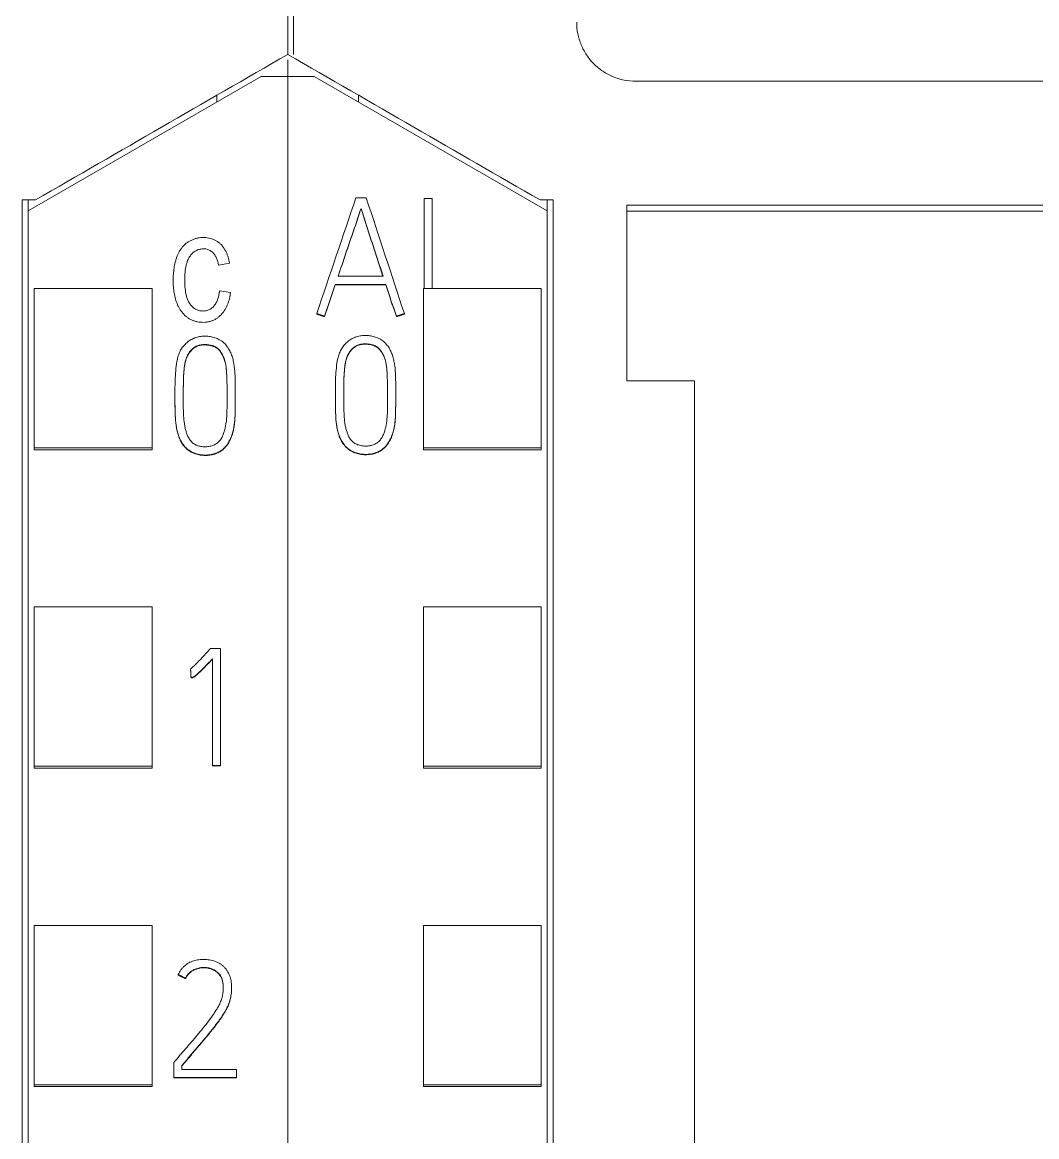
# Model space of a CAD drawing. Header units: millimetres. Extents: x 4137 to 6698, y 1400 to 3585.
# Drawn here: x 6212.15 to 6229.35, y 3342.49 to 3361.39 of the extents above; entities that cross this region are included whole.
import ezdxf

# ---------------------------------------------------------------- set-up
doc = ezdxf.new("R2010")
doc.units = ezdxf.units.MM
doc.layers.add('000-PI-Oprema', color=30, linetype='Continuous', lineweight=5)

msp = doc.modelspace()

# ---------------------------------------------------------------- linework, layer by layer
at = {"layer": '000-PI-Oprema', "color": 0, "linetype": 'ByBlock', "lineweight": 0}
for p, q in [((6216.648, 3360.752), (6216.648, 3360.472)), ((6216.648, 3360.752), (6216.648, 3360.472)), ((6212.248, 3358.191), (6216.198, 3360.472)), ((6216.648, 3360.472), (6216.198, 3360.472)), ((6216.648, 3360.472), (6216.648, 3247.054)), ((6216.648, 3360.472), (6216.648, 3247.054)), ((6217.098, 3360.472), (6216.648, 3360.472)), ((6217.098, 3360.472), (6221.048, 3358.191)), ((6222.548, 3360.391), (6245.548, 3360.391)), ((6215.448, 3360.039), (6215.448, 3360.156)), ((6217.848, 3360.039), (6217.848, 3360.156)), ((6212.148, 3358.377), (6212.369, 3358.377)), ((6212.369, 3358.377), (6212.148, 3358.377)), ((6212.248, 3358.377), (6212.248, 3358.191)), ((6217.802, 3358.411), (6217.98, 3358.411)), ((6218.959, 3356.877), (6218.959, 3358.403)), ((6218.959, 3358.403), (6219.097, 3358.403)), ((6219.097, 3358.403), (6219.097, 3356.877)), ((6221.148, 3358.377), (6220.926, 3358.377)), ((6221.148, 3358.377), (6220.926, 3358.377)), ((6221.048, 3358.377), (6221.048, 3358.191)), ((6222.398, 3355.311), (6222.398, 3358.291)), ((6230.548, 3358.291), (6222.398, 3358.291)), ((6212.248, 3249.376), (6212.248, 3358.191)), ((6217.891, 3358.235), (6217.891, 3358.229)), ((6221.048, 3358.191), (6221.048, 3249.376)), ((6230.548, 3358.185), (6222.398, 3358.185)), ((6215.661, 3357.305), (6215.477, 3357.27)), ((6217.502, 3357.084), (6218.265, 3357.084)), ((6212.348, 3354.174), (6212.348, 3356.877)), ((6212.348, 3356.877), (6214.348, 3356.877)), ((6214.348, 3354.174), (6214.348, 3356.877)), ((6215.492, 3356.837), (6215.678, 3356.808)), ((6217.455, 3356.943), (6217.455, 3356.937)), ((6218.312, 3356.943), (6217.455, 3356.943)), ((6217.455, 3356.937), (6218.312, 3356.937)), ((6218.312, 3356.943), (6218.312, 3356.937)), ((6218.948, 3354.174), (6218.948, 3356.877)), ((6220.948, 3356.877), (6218.948, 3356.877)), ((6220.948, 3354.174), (6220.948, 3356.877)), ((6217.139, 3356.45), (6217.139, 3356.443)), ((6217.272, 3356.405), (6217.272, 3356.399)), ((6218.49, 3356.405), (6218.49, 3356.399)), ((6218.626, 3356.45), (6218.626, 3356.443)), ((6223.548, 3355.311), (6222.398, 3355.311)), ((6214.736, 3355.071), (6214.736, 3355.065)), ((6215.759, 3355.023), (6215.759, 3355.029)), ((6218.48, 3355.035), (6218.48, 3355.041)), ((6212.348, 3354.174), (6214.348, 3354.174)), ((6212.348, 3354.14), (6212.348, 3354.174)), ((6212.348, 3354.14), (6214.348, 3354.14)), ((6214.348, 3354.14), (6214.348, 3354.174)), ((6218.948, 3354.14), (6218.948, 3354.174)), ((6220.948, 3354.174), (6218.948, 3354.174)), ((6220.948, 3354.14), (6218.948, 3354.14)), ((6220.948, 3354.14), (6220.948, 3354.174)), ((6212.348, 3348.772), (6212.348, 3351.476)), ((6212.348, 3351.476), (6214.348, 3351.476)), ((6214.348, 3348.772), (6214.348, 3351.476)), ((6218.948, 3348.772), (6218.948, 3351.476)), ((6220.948, 3351.476), (6218.948, 3351.476)), ((6220.948, 3348.772), (6220.948, 3351.476)), ((6215.511, 3350.768), (6215.337, 3350.768)), ((6215.511, 3348.786), (6215.511, 3350.768)), ((6215.373, 3350.597), (6215.373, 3348.786)), ((6215.001, 3350.423), (6215.001, 3350.417)), ((6215.009, 3350.277), (6215.009, 3350.27)), ((6212.348, 3348.74), (6212.348, 3348.772)), ((6212.348, 3348.772), (6214.348, 3348.772)), ((6212.348, 3348.74), (6214.348, 3348.74)), ((6214.348, 3348.74), (6214.348, 3348.772)), ((6215.373, 3348.786), (6215.373, 3348.78)), ((6215.373, 3348.786), (6215.511, 3348.786)), ((6215.511, 3348.78), (6215.373, 3348.78)), ((6215.511, 3348.786), (6215.511, 3348.78)), ((6218.948, 3348.74), (6218.948, 3348.772)), ((6220.948, 3348.772), (6218.948, 3348.772)), ((6220.948, 3348.74), (6218.948, 3348.74)), ((6220.948, 3348.74), (6220.948, 3348.772)), ((6212.348, 3343.371), (6212.348, 3346.074)), ((6212.348, 3346.074), (6214.348, 3346.074)), ((6214.348, 3343.371), (6214.348, 3346.074)), ((6218.948, 3343.371), (6218.948, 3346.074)), ((6220.948, 3346.074), (6218.948, 3346.074)), ((6220.948, 3343.371), (6220.948, 3346.074)), ((6214.79, 3345.239), (6214.79, 3345.233)), ((6214.915, 3345.176), (6214.915, 3345.17)), ((6215.697, 3345.008), (6215.697, 3345.014)), ((6214.715, 3343.748), (6214.715, 3343.494)), ((6214.854, 3343.632), (6214.854, 3343.699)), ((6215.78, 3343.632), (6214.854, 3343.632)), ((6215.78, 3343.494), (6215.78, 3343.632)), ((6212.348, 3343.34), (6212.348, 3343.371)), ((6212.348, 3343.371), (6214.348, 3343.371)), ((6214.348, 3343.34), (6214.348, 3343.371)), ((6214.715, 3343.494), (6214.715, 3343.488)), ((6214.715, 3343.494), (6215.78, 3343.494)), ((6215.78, 3343.488), (6214.715, 3343.488)), ((6215.78, 3343.494), (6215.78, 3343.488)), ((6220.948, 3343.371), (6218.948, 3343.371)), ((6218.948, 3343.34), (6218.948, 3343.371)), ((6220.948, 3343.34), (6220.948, 3343.371)), ((6212.348, 3343.34), (6214.348, 3343.34)), ((6220.948, 3343.34), (6218.948, 3343.34))]:
    msp.add_line(p, q, dxfattribs=at)
msp.add_polyline3d([(6217.139, 3356.443, 0), (6217.142, 3356.442, 0), (6217.144, 3356.442, 0), (6217.147, 3356.441, 0), (6217.15, 3356.44, 0), (6217.152, 3356.439, 0), (6217.155, 3356.438, 0), (6217.158, 3356.437, 0), (6217.16, 3356.436, 0), (6217.163, 3356.435, 0), (6217.166, 3356.435, 0), (6217.168, 3356.434, 0), (6217.171, 3356.433, 0), (6217.174, 3356.432, 0), (6217.176, 3356.431, 0), (6217.179, 3356.43, 0), (6217.182, 3356.429, 0), (6217.184, 3356.428, 0), (6217.187, 3356.427, 0), (6217.19, 3356.427, 0), (6217.192, 3356.426, 0), (6217.195, 3356.425, 0), (6217.198, 3356.424, 0), (6217.2, 3356.423, 0), (6217.203, 3356.422, 0), (6217.206, 3356.421, 0), (6217.208, 3356.42, 0), (6217.211, 3356.42, 0), (6217.214, 3356.419, 0), (6217.216, 3356.418, 0), (6217.219, 3356.417, 0), (6217.222, 3356.416, 0), (6217.224, 3356.415, 0), (6217.227, 3356.414, 0), (6217.23, 3356.413, 0), (6217.232, 3356.412, 0), (6217.235, 3356.412, 0), (6217.238, 3356.411, 0), (6217.24, 3356.41, 0), (6217.243, 3356.409, 0), (6217.246, 3356.408, 0), (6217.248, 3356.407, 0), (6217.251, 3356.406, 0), (6217.254, 3356.405, 0), (6217.256, 3356.405, 0), (6217.259, 3356.404, 0), (6217.262, 3356.403, 0), (6217.264, 3356.402, 0), (6217.267, 3356.401, 0), (6217.27, 3356.4, 0), (6217.272, 3356.399, 0)], dxfattribs=at)
at = {"layer": '000-PI-Oprema', "color": 7, "linetype": 'Continuous', "lineweight": 13}
for centre, major_axis, ratio, start_param, end_param in [((6198.745, 3239.089), (338.097, 1007.444), 0.018842, 1.458403, 1.460363), ((6236.41, 3240.05), (-328.263, 1003.292), 0.018389, 4.82265, 4.824619)]:
    msp.add_ellipse(centre, major_axis=major_axis, ratio=ratio, start_param=start_param, end_param=end_param, dxfattribs=at)
at = {"layer": '000-PI-Oprema', "color": 0, "linetype": 'ByBlock', "lineweight": 0}
for points, knots in [([(6216.648, 3372.791), (6216.648, 3371.706), (6216.648, 3368.101), (6216.648, 3364.119), (6216.648, 3361.222), (6216.648, 3360.847)], [0, 0, 0, 0, 0.272684, 0.906013, 1, 1, 1, 1]), ([(6216.748, 3372.791), (6216.748, 3371.706), (6216.748, 3368.101), (6216.748, 3364.119), (6216.748, 3361.222), (6216.748, 3360.847)], [0, 0, 0, 0, 0.272684, 0.906013, 1, 1, 1, 1]), ([(6221.548, 3361.391), (6221.548, 3361.325), (6221.554, 3361.261), (6221.574, 3361.165), (6221.582, 3361.134), (6221.601, 3361.071), (6221.612, 3361.04), (6221.649, 3360.95), (6221.68, 3360.892), (6221.733, 3360.811), (6221.753, 3360.784), (6221.794, 3360.733), (6221.816, 3360.709), (6221.885, 3360.639), (6221.935, 3360.598), (6222.017, 3360.544), (6222.046, 3360.527), (6222.104, 3360.496), (6222.163, 3360.468), (6222.224, 3360.446), (6222.271, 3360.431), (6222.287, 3360.427), (6222.319, 3360.418), (6222.335, 3360.415), (6222.416, 3360.398), (6222.481, 3360.391), (6222.548, 3360.391)], [0, 0, 0, 0, 0.125, 0.125, 0.1875, 0.1875, 0.25, 0.25, 0.375, 0.375, 0.4375, 0.4375, 0.5, 0.5, 0.625, 0.625, 0.6875, 0.6875, 0.75, 0.8125, 0.8125, 0.84375, 0.84375, 0.875, 0.875, 1, 1, 1, 1]), ([(6212.148, 3249.091), (6212.148, 3252.431), (6212.148, 3260.396), (6212.148, 3273.036), (6212.148, 3288.522), (6212.148, 3302.817), (6212.148, 3317.026), (6212.148, 3331.593), (6212.148, 3345.763), (6212.148, 3355.333), (6212.148, 3358.377)], [0, 0, 0, 0, 0.091483, 0.21812, 0.346206, 0.515858, 0.610111, 0.736264, 0.916066, 1, 1, 1, 1]), ([(6221.148, 3358.377), (6221.148, 3355.333), (6221.148, 3345.763), (6221.148, 3331.593), (6221.148, 3317.026), (6221.148, 3302.817), (6221.148, 3288.522), (6221.148, 3273.036), (6221.148, 3260.396), (6221.148, 3252.431), (6221.148, 3249.091)], [0, 0, 0, 0, 0.083934, 0.263736, 0.389889, 0.484142, 0.653794, 0.78188, 0.908517, 1, 1, 1, 1]), ([(6217.891, 3358.235), (6217.875, 3358.187), (6217.859, 3358.139), (6217.827, 3358.043), (6217.811, 3357.995), (6217.762, 3357.851), (6217.729, 3357.755), (6217.664, 3357.564), (6217.631, 3357.468), (6217.567, 3357.276), (6217.535, 3357.18), (6217.502, 3357.084)], [0, 0, 0, 0, 0.125, 0.125, 0.25, 0.25, 0.5, 0.5, 0.75, 0.75, 1, 1, 1, 1]), ([(6217.504, 3357.084), (6217.536, 3357.178), (6217.567, 3357.272), (6217.631, 3357.462), (6217.664, 3357.558), (6217.729, 3357.749), (6217.762, 3357.845), (6217.811, 3357.989), (6217.827, 3358.037), (6217.859, 3358.133), (6217.875, 3358.181), (6217.891, 3358.229)], [0, 0, 0, 0, 0.245947, 0.245947, 0.497298, 0.497298, 0.748649, 0.748649, 0.874324, 0.874324, 1, 1, 1, 1]), ([(6218.265, 3357.084), (6218.234, 3357.18), (6218.203, 3357.276), (6218.141, 3357.468), (6218.109, 3357.563), (6218.046, 3357.755), (6218.015, 3357.851), (6217.968, 3357.995), (6217.953, 3358.043), (6217.922, 3358.139), (6217.907, 3358.187), (6217.891, 3358.235)], [0, 0, 0, 0, 0.25, 0.25, 0.5, 0.5, 0.75, 0.75, 0.875, 0.875, 1, 1, 1, 1]), ([(6217.891, 3358.229), (6217.907, 3358.181), (6217.922, 3358.133), (6217.953, 3358.037), (6217.968, 3357.989), (6218.015, 3357.845), (6218.046, 3357.749), (6218.109, 3357.557), (6218.141, 3357.462), (6218.203, 3357.272), (6218.233, 3357.178), (6218.263, 3357.084)], [0, 0, 0, 0, 0.125676, 0.125676, 0.251351, 0.251351, 0.502702, 0.502702, 0.754053, 0.754053, 1, 1, 1, 1]), ([(6215.678, 3356.808), (6215.674, 3356.772), (6215.668, 3356.738), (6215.651, 3356.669), (6215.64, 3356.636), (6215.62, 3356.587), (6215.613, 3356.571), (6215.597, 3356.539), (6215.588, 3356.523), (6215.559, 3356.478), (6215.537, 3356.45), (6215.505, 3356.419), (6215.499, 3356.412), (6215.485, 3356.4), (6215.465, 3356.383), (6215.429, 3356.358), (6215.397, 3356.342), (6215.372, 3356.331), (6215.364, 3356.328), (6215.347, 3356.322), (6215.321, 3356.314), (6215.295, 3356.309), (6215.259, 3356.304), (6215.241, 3356.302), (6215.205, 3356.302), (6215.187, 3356.302), (6215.151, 3356.305), (6215.134, 3356.308), (6215.098, 3356.315), (6215.081, 3356.319), (6215.047, 3356.331), (6215.014, 3356.344), (6214.983, 3356.361), (6214.953, 3356.381), (6214.938, 3356.391), (6214.897, 3356.426), (6214.873, 3356.452), (6214.84, 3356.495), (6214.829, 3356.509), (6214.81, 3356.54), (6214.793, 3356.571), (6214.778, 3356.603), (6214.765, 3356.636), (6214.759, 3356.653), (6214.743, 3356.704), (6214.734, 3356.738), (6214.721, 3356.808), (6214.716, 3356.843), (6214.709, 3356.913), (6214.707, 3356.949), (6214.706, 3357.02), (6214.706, 3357.055), (6214.71, 3357.126), (6214.713, 3357.161), (6214.722, 3357.23), (6214.728, 3357.265), (6214.739, 3357.317), (6214.744, 3357.334), (6214.753, 3357.368), (6214.759, 3357.385), (6214.777, 3357.436), (6214.791, 3357.469), (6214.817, 3357.516), (6214.826, 3357.531), (6214.847, 3357.56), (6214.858, 3357.574), (6214.894, 3357.614), (6214.92, 3357.638), (6214.958, 3357.663), (6214.965, 3357.668), (6214.981, 3357.678), (6215.004, 3357.691), (6215.045, 3357.71), (6215.079, 3357.721), (6215.114, 3357.73), (6215.132, 3357.734), (6215.167, 3357.739), (6215.185, 3357.74), (6215.221, 3357.741), (6215.239, 3357.741), (6215.293, 3357.736), (6215.329, 3357.73), (6215.38, 3357.713), (6215.396, 3357.706), (6215.429, 3357.69), (6215.46, 3357.672), (6215.488, 3357.65), (6215.508, 3357.632), (6215.514, 3357.626), (6215.527, 3357.613), (6215.533, 3357.606), (6215.562, 3357.572), (6215.581, 3357.541), (6215.606, 3357.493), (6215.613, 3357.477), (6215.626, 3357.444), (6215.632, 3357.427), (6215.647, 3357.376), (6215.655, 3357.341), (6215.661, 3357.305)], [0, 0, 0, 0, 0.03125, 0.03125, 0.0625, 0.0625, 0.078125, 0.078125, 0.09375, 0.09375, 0.125, 0.125, 0.132813, 0.132813, 0.140625, 0.15625, 0.171875, 0.171875, 0.179688, 0.179688, 0.1875, 0.203125, 0.203125, 0.21875, 0.21875, 0.234375, 0.234375, 0.25, 0.25, 0.265625, 0.265625, 0.28125, 0.296875, 0.296875, 0.3125, 0.3125, 0.34375, 0.34375, 0.359375, 0.359375, 0.375, 0.390625, 0.390625, 0.40625, 0.40625, 0.4375, 0.4375, 0.46875, 0.46875, 0.5, 0.5, 0.53125, 0.53125, 0.5625, 0.5625, 0.59375, 0.59375, 0.609375, 0.609375, 0.625, 0.625, 0.65625, 0.65625, 0.671875, 0.671875, 0.6875, 0.6875, 0.71875, 0.71875, 0.726562, 0.726562, 0.734375, 0.75, 0.765625, 0.765625, 0.78125, 0.78125, 0.796875, 0.796875, 0.8125, 0.8125, 0.84375, 0.84375, 0.859375, 0.859375, 0.875, 0.890625, 0.890625, 0.898438, 0.898438, 0.90625, 0.90625, 0.9375, 0.9375, 0.953125, 0.953125, 0.96875, 0.96875, 1, 1, 1, 1]), ([(6215.477, 3357.27), (6215.473, 3357.291), (6215.468, 3357.311), (6215.456, 3357.351), (6215.45, 3357.371), (6215.437, 3357.399), (6215.432, 3357.409), (6215.422, 3357.427), (6215.412, 3357.445), (6215.399, 3357.462), (6215.385, 3357.478), (6215.378, 3357.485), (6215.355, 3357.506), (6215.337, 3357.518), (6215.309, 3357.532), (6215.299, 3357.536), (6215.279, 3357.542), (6215.269, 3357.545), (6215.248, 3357.548), (6215.238, 3357.549), (6215.216, 3357.549), (6215.206, 3357.549), (6215.185, 3357.547), (6215.175, 3357.545), (6215.154, 3357.541), (6215.144, 3357.538), (6215.114, 3357.528), (6215.095, 3357.519), (6215.068, 3357.502), (6215.06, 3357.496), (6215.043, 3357.483), (6215.036, 3357.476), (6215.014, 3357.453), (6215, 3357.437), (6214.982, 3357.411), (6214.977, 3357.402), (6214.967, 3357.384), (6214.962, 3357.375), (6214.949, 3357.346), (6214.942, 3357.327), (6214.933, 3357.297), (6214.93, 3357.287), (6214.925, 3357.267), (6214.923, 3357.256), (6214.912, 3357.206), (6214.907, 3357.165), (6214.902, 3357.082), (6214.901, 3357.041), (6214.902, 3356.959), (6214.904, 3356.917), (6214.913, 3356.835), (6214.919, 3356.794), (6214.935, 3356.733), (6214.941, 3356.714), (6214.956, 3356.675), (6214.965, 3356.656), (6214.98, 3356.629), (6214.986, 3356.621), (6214.998, 3356.604), (6215.011, 3356.587), (6215.025, 3356.572), (6215.04, 3356.558), (6215.048, 3356.551), (6215.073, 3356.532), (6215.092, 3356.521), (6215.121, 3356.509), (6215.131, 3356.506), (6215.151, 3356.5), (6215.171, 3356.496), (6215.192, 3356.495), (6215.213, 3356.494), (6215.224, 3356.494), (6215.245, 3356.496), (6215.255, 3356.497), (6215.275, 3356.501), (6215.286, 3356.504), (6215.316, 3356.515), (6215.334, 3356.524), (6215.36, 3356.542), (6215.368, 3356.549), (6215.384, 3356.563), (6215.391, 3356.57), (6215.398, 3356.578)], [0, 0, 0, 0, 0.03125, 0.03125, 0.0625, 0.0625, 0.078125, 0.078125, 0.09375, 0.109375, 0.109375, 0.125, 0.125, 0.15625, 0.15625, 0.171875, 0.171875, 0.1875, 0.1875, 0.203125, 0.203125, 0.21875, 0.21875, 0.234375, 0.234375, 0.25, 0.25, 0.28125, 0.28125, 0.296875, 0.296875, 0.3125, 0.3125, 0.34375, 0.34375, 0.359375, 0.359375, 0.375, 0.375, 0.40625, 0.40625, 0.421875, 0.421875, 0.4375, 0.4375, 0.5, 0.5, 0.5625, 0.5625, 0.625, 0.625, 0.6875, 0.6875, 0.71875, 0.71875, 0.75, 0.75, 0.765625, 0.765625, 0.78125, 0.796875, 0.796875, 0.8125, 0.8125, 0.84375, 0.84375, 0.859375, 0.859375, 0.875, 0.890625, 0.890625, 0.90625, 0.90625, 0.921875, 0.921875, 0.9375, 0.9375, 0.96875, 0.96875, 0.984375, 0.984375, 1, 1, 1, 1]), ([(6215.398, 3356.578), (6215.414, 3356.596), (6215.426, 3356.615), (6215.443, 3356.646), (6215.448, 3356.657), (6215.456, 3356.678), (6215.46, 3356.689), (6215.471, 3356.723), (6215.477, 3356.745), (6215.486, 3356.791), (6215.49, 3356.814), (6215.492, 3356.837)], [0, 0, 0, 0, 0.25, 0.25, 0.375, 0.375, 0.5, 0.5, 0.75, 0.75, 1, 1, 1, 1]), ([(6218.49, 3356.405), (6218.483, 3356.428), (6218.476, 3356.45), (6218.461, 3356.495), (6218.453, 3356.518), (6218.437, 3356.562), (6218.43, 3356.584), (6218.414, 3356.629), (6218.407, 3356.651), (6218.384, 3356.719), (6218.37, 3356.763), (6218.341, 3356.853), (6218.326, 3356.898), (6218.312, 3356.943)], [0, 0, 0, 0, 0.125, 0.125, 0.25, 0.25, 0.375, 0.375, 0.5, 0.5, 0.75, 0.75, 1, 1, 1, 1]), ([(6218.312, 3356.937), (6218.326, 3356.892), (6218.341, 3356.847), (6218.37, 3356.757), (6218.384, 3356.712), (6218.407, 3356.645), (6218.414, 3356.623), (6218.43, 3356.578), (6218.437, 3356.556), (6218.453, 3356.511), (6218.461, 3356.489), (6218.476, 3356.444), (6218.483, 3356.422), (6218.49, 3356.399)], [0, 0, 0, 0, 0.25, 0.25, 0.5, 0.5, 0.625, 0.625, 0.75, 0.75, 0.875, 0.875, 1, 1, 1, 1]), ([(6215.077, 3356.039), (6215.102, 3356.048), (6215.128, 3356.055), (6215.181, 3356.065), (6215.208, 3356.067), (6215.262, 3356.068), (6215.289, 3356.067), (6215.342, 3356.059), (6215.369, 3356.054), (6215.421, 3356.038), (6215.446, 3356.029), (6215.482, 3356.011), (6215.494, 3356.005), (6215.517, 3355.991), (6215.529, 3355.984), (6215.561, 3355.959), (6215.581, 3355.941), (6215.607, 3355.911), (6215.615, 3355.9), (6215.631, 3355.878), (6215.638, 3355.867), (6215.659, 3355.832), (6215.671, 3355.809), (6215.693, 3355.76), (6215.702, 3355.735), (6215.713, 3355.696), (6215.717, 3355.683), (6215.724, 3355.657), (6215.732, 3355.618), (6215.747, 3355.527), (6215.752, 3355.448), (6215.757, 3355.343), (6215.758, 3355.29), (6215.759, 3355.184), (6215.759, 3355.131), (6215.759, 3355.026), (6215.76, 3354.92), (6215.758, 3354.814), (6215.755, 3354.709), (6215.752, 3354.656), (6215.741, 3354.551), (6215.732, 3354.499), (6215.715, 3354.434), (6215.711, 3354.421), (6215.703, 3354.395), (6215.699, 3354.382), (6215.685, 3354.345), (6215.674, 3354.32), (6215.656, 3354.284), (6215.649, 3354.272), (6215.635, 3354.249), (6215.628, 3354.238), (6215.604, 3354.205), (6215.587, 3354.185), (6215.558, 3354.157), (6215.548, 3354.148), (6215.526, 3354.132), (6215.515, 3354.124), (6215.48, 3354.103), (6215.456, 3354.091), (6215.418, 3354.077), (6215.405, 3354.073), (6215.379, 3354.066), (6215.365, 3354.062), (6215.326, 3354.055), (6215.299, 3354.052), (6215.245, 3354.05), (6215.217, 3354.051), (6215.164, 3354.057), (6215.137, 3354.062), (6215.098, 3354.072), (6215.085, 3354.077), (6215.06, 3354.086), (6215.047, 3354.091), (6215.01, 3354.108), (6214.987, 3354.122), (6214.954, 3354.146), (6214.943, 3354.154), (6214.923, 3354.173), (6214.914, 3354.182), (6214.886, 3354.212), (6214.87, 3354.234), (6214.848, 3354.268), (6214.841, 3354.28), (6214.829, 3354.303), (6214.823, 3354.315), (6214.806, 3354.352), (6214.797, 3354.377), (6214.785, 3354.416), (6214.781, 3354.429), (6214.774, 3354.455), (6214.771, 3354.468), (6214.763, 3354.508), (6214.759, 3354.534), (6214.741, 3354.666), (6214.738, 3354.773), (6214.736, 3354.933), (6214.736, 3354.986), (6214.735, 3355.093), (6214.736, 3355.146), (6214.737, 3355.253), (6214.738, 3355.306), (6214.743, 3355.413), (6214.747, 3355.466), (6214.758, 3355.571), (6214.765, 3355.624), (6214.783, 3355.702), (6214.79, 3355.728), (6214.804, 3355.767), (6214.809, 3355.78), (6214.82, 3355.805), (6214.826, 3355.817), (6214.846, 3355.852), (6214.861, 3355.875), (6214.888, 3355.907), (6214.897, 3355.917), (6214.916, 3355.937), (6214.926, 3355.946), (6214.956, 3355.973), (6214.978, 3355.989), (6215.014, 3356.01), (6215.026, 3356.017), (6215.045, 3356.026), (6215.054, 3356.03), (6215.064, 3356.034), (6215.07, 3356.037), (6215.073, 3356.038), (6215.077, 3356.039)], [0, 0, 0, 0, 0.015625, 0.015625, 0.03125, 0.03125, 0.046875, 0.046875, 0.0625, 0.0625, 0.078125, 0.078125, 0.085937, 0.085937, 0.09375, 0.09375, 0.109375, 0.109375, 0.117187, 0.117187, 0.125, 0.125, 0.140625, 0.140625, 0.15625, 0.15625, 0.164063, 0.164063, 0.171875, 0.1875, 0.21875, 0.21875, 0.25, 0.25, 0.28125, 0.28125, 0.3125, 0.34375, 0.34375, 0.375, 0.375, 0.40625, 0.40625, 0.414063, 0.414063, 0.421875, 0.421875, 0.4375, 0.4375, 0.445313, 0.445313, 0.453125, 0.453125, 0.46875, 0.46875, 0.476563, 0.476563, 0.484375, 0.484375, 0.5, 0.5, 0.507813, 0.507813, 0.515625, 0.515625, 0.53125, 0.53125, 0.546875, 0.546875, 0.5625, 0.5625, 0.570313, 0.570313, 0.578125, 0.578125, 0.59375, 0.59375, 0.601563, 0.601563, 0.609375, 0.609375, 0.625, 0.625, 0.632813, 0.632813, 0.640625, 0.640625, 0.65625, 0.65625, 0.664063, 0.664063, 0.671875, 0.671875, 0.6875, 0.6875, 0.75, 0.75, 0.78125, 0.78125, 0.8125, 0.8125, 0.84375, 0.84375, 0.875, 0.875, 0.90625, 0.90625, 0.921875, 0.921875, 0.929688, 0.929688, 0.9375, 0.9375, 0.953125, 0.953125, 0.960938, 0.960938, 0.96875, 0.96875, 0.984375, 0.984375, 0.992188, 0.992188, 0.996094, 0.998047, 0.998047, 1, 1, 1, 1]), ([(6217.797, 3356.051), (6217.823, 3356.061), (6217.849, 3356.068), (6217.901, 3356.077), (6217.928, 3356.08), (6217.983, 3356.08), (6218.01, 3356.079), (6218.063, 3356.071), (6218.089, 3356.066), (6218.141, 3356.051), (6218.167, 3356.041), (6218.203, 3356.024), (6218.215, 3356.017), (6218.238, 3356.003), (6218.249, 3355.996), (6218.282, 3355.971), (6218.301, 3355.953), (6218.327, 3355.923), (6218.336, 3355.912), (6218.351, 3355.89), (6218.359, 3355.879), (6218.38, 3355.845), (6218.392, 3355.821), (6218.413, 3355.772), (6218.422, 3355.747), (6218.434, 3355.708), (6218.438, 3355.695), (6218.444, 3355.669), (6218.453, 3355.63), (6218.468, 3355.539), (6218.473, 3355.46), (6218.477, 3355.355), (6218.479, 3355.302), (6218.48, 3355.196), (6218.48, 3355.143), (6218.48, 3355.038), (6218.48, 3354.932), (6218.478, 3354.826), (6218.475, 3354.721), (6218.473, 3354.668), (6218.462, 3354.563), (6218.453, 3354.511), (6218.436, 3354.446), (6218.432, 3354.433), (6218.424, 3354.407), (6218.419, 3354.395), (6218.405, 3354.357), (6218.395, 3354.332), (6218.376, 3354.296), (6218.369, 3354.284), (6218.355, 3354.261), (6218.348, 3354.25), (6218.325, 3354.217), (6218.307, 3354.197), (6218.278, 3354.169), (6218.268, 3354.161), (6218.246, 3354.144), (6218.235, 3354.136), (6218.201, 3354.115), (6218.176, 3354.103), (6218.138, 3354.089), (6218.125, 3354.085), (6218.099, 3354.078), (6218.086, 3354.075), (6218.046, 3354.067), (6218.019, 3354.064), (6217.965, 3354.062), (6217.938, 3354.063), (6217.884, 3354.069), (6217.858, 3354.074), (6217.819, 3354.085), (6217.806, 3354.089), (6217.78, 3354.098), (6217.767, 3354.103), (6217.731, 3354.12), (6217.707, 3354.134), (6217.675, 3354.158), (6217.664, 3354.166), (6217.644, 3354.185), (6217.634, 3354.194), (6217.607, 3354.224), (6217.591, 3354.246), (6217.569, 3354.28), (6217.562, 3354.292), (6217.549, 3354.316), (6217.543, 3354.328), (6217.527, 3354.364), (6217.517, 3354.389), (6217.505, 3354.428), (6217.502, 3354.441), (6217.495, 3354.467), (6217.492, 3354.48), (6217.484, 3354.52), (6217.479, 3354.546), (6217.461, 3354.679), (6217.459, 3354.785), (6217.457, 3354.945), (6217.456, 3354.998), (6217.456, 3355.105), (6217.456, 3355.159), (6217.457, 3355.265), (6217.459, 3355.319), (6217.463, 3355.425), (6217.467, 3355.478), (6217.478, 3355.584), (6217.485, 3355.636), (6217.503, 3355.714), (6217.511, 3355.74), (6217.525, 3355.779), (6217.53, 3355.792), (6217.541, 3355.817), (6217.547, 3355.829), (6217.567, 3355.865), (6217.582, 3355.887), (6217.608, 3355.919), (6217.617, 3355.929), (6217.636, 3355.949), (6217.646, 3355.958), (6217.677, 3355.985), (6217.699, 3356.001), (6217.734, 3356.022), (6217.747, 3356.029), (6217.765, 3356.038), (6217.775, 3356.042), (6217.784, 3356.046), (6217.791, 3356.049), (6217.794, 3356.05), (6217.797, 3356.051)], [0, 0, 0, 0, 0.015625, 0.015625, 0.03125, 0.03125, 0.046875, 0.046875, 0.0625, 0.0625, 0.078125, 0.078125, 0.085937, 0.085937, 0.09375, 0.09375, 0.109375, 0.109375, 0.117187, 0.117187, 0.125, 0.125, 0.140625, 0.140625, 0.15625, 0.15625, 0.164062, 0.164062, 0.171875, 0.1875, 0.21875, 0.21875, 0.25, 0.25, 0.28125, 0.28125, 0.3125, 0.34375, 0.34375, 0.375, 0.375, 0.40625, 0.40625, 0.414062, 0.414062, 0.421875, 0.421875, 0.4375, 0.4375, 0.445312, 0.445312, 0.453125, 0.453125, 0.46875, 0.46875, 0.476562, 0.476562, 0.484375, 0.484375, 0.5, 0.5, 0.507812, 0.507812, 0.515625, 0.515625, 0.53125, 0.53125, 0.546875, 0.546875, 0.5625, 0.5625, 0.570312, 0.570312, 0.578125, 0.578125, 0.59375, 0.59375, 0.601562, 0.601562, 0.609375, 0.609375, 0.625, 0.625, 0.632812, 0.632812, 0.640625, 0.640625, 0.65625, 0.65625, 0.664062, 0.664062, 0.671875, 0.671875, 0.6875, 0.6875, 0.75, 0.75, 0.78125, 0.78125, 0.8125, 0.8125, 0.84375, 0.84375, 0.875, 0.875, 0.90625, 0.90625, 0.921875, 0.921875, 0.929687, 0.929687, 0.9375, 0.9375, 0.953125, 0.953125, 0.960937, 0.960937, 0.96875, 0.96875, 0.984375, 0.984375, 0.992187, 0.992187, 0.996094, 0.998047, 0.998047, 1, 1, 1, 1]), ([(6215.42, 3355.887), (6215.44, 3355.876), (6215.457, 3355.862), (6215.489, 3355.831), (6215.504, 3355.813), (6215.529, 3355.776), (6215.54, 3355.757), (6215.559, 3355.717), (6215.567, 3355.696), (6215.588, 3355.632), (6215.597, 3355.589), (6215.606, 3355.523), (6215.608, 3355.501), (6215.611, 3355.456), (6215.612, 3355.434), (6215.617, 3355.323), (6215.62, 3355.234), (6215.622, 3355.056), (6215.621, 3354.967), (6215.619, 3354.833), (6215.618, 3354.766), (6215.614, 3354.7), (6215.611, 3354.655), (6215.609, 3354.633), (6215.6, 3354.567), (6215.592, 3354.523), (6215.576, 3354.459), (6215.569, 3354.437), (6215.554, 3354.395), (6215.545, 3354.375), (6215.53, 3354.345), (6215.525, 3354.335), (6215.512, 3354.316), (6215.506, 3354.307), (6215.485, 3354.281), (6215.469, 3354.265), (6215.442, 3354.245), (6215.432, 3354.239), (6215.413, 3354.228), (6215.403, 3354.223), (6215.382, 3354.214), (6215.371, 3354.211), (6215.35, 3354.204), (6215.339, 3354.201), (6215.306, 3354.195), (6215.284, 3354.192), (6215.25, 3354.191), (6215.239, 3354.191), (6215.217, 3354.192), (6215.205, 3354.193), (6215.172, 3354.198), (6215.15, 3354.202), (6215.118, 3354.213), (6215.108, 3354.217), (6215.087, 3354.226), (6215.067, 3354.236), (6215.048, 3354.248), (6215.031, 3354.262), (6215.022, 3354.27), (6215.007, 3354.286), (6215, 3354.294), (6214.986, 3354.312), (6214.98, 3354.322), (6214.963, 3354.351), (6214.953, 3354.371), (6214.937, 3354.412), (6214.93, 3354.433), (6214.917, 3354.476), (6214.912, 3354.498), (6214.903, 3354.541), (6214.892, 3354.606), (6214.886, 3354.672), (6214.878, 3354.803), (6214.877, 3354.891), (6214.877, 3355.022), (6214.877, 3355.066), (6214.878, 3355.154), (6214.878, 3355.198), (6214.879, 3355.286), (6214.88, 3355.33), (6214.884, 3355.418), (6214.887, 3355.461), (6214.896, 3355.549), (6214.901, 3355.593), (6214.914, 3355.646), (6214.917, 3355.657), (6214.923, 3355.678), (6214.927, 3355.688), (6214.938, 3355.719), (6214.948, 3355.739), (6214.969, 3355.777), (6214.982, 3355.796), (6215.009, 3355.83), (6215.025, 3355.846), (6215.05, 3355.867), (6215.059, 3355.873), (6215.078, 3355.886), (6215.087, 3355.891), (6215.107, 3355.901), (6215.117, 3355.905), (6215.138, 3355.912), (6215.149, 3355.915), (6215.182, 3355.922), (6215.204, 3355.924), (6215.237, 3355.925), (6215.248, 3355.925), (6215.27, 3355.924), (6215.281, 3355.923), (6215.314, 3355.92), (6215.336, 3355.916), (6215.368, 3355.908), (6215.379, 3355.905), (6215.394, 3355.899), (6215.402, 3355.895), (6215.41, 3355.892), (6215.415, 3355.889), (6215.417, 3355.888), (6215.42, 3355.887)], [0, 0, 0, 0, 0.015625, 0.015625, 0.03125, 0.03125, 0.046875, 0.046875, 0.0625, 0.0625, 0.09375, 0.09375, 0.109375, 0.109375, 0.125, 0.125, 0.1875, 0.1875, 0.25, 0.25, 0.28125, 0.296875, 0.296875, 0.3125, 0.3125, 0.34375, 0.34375, 0.359375, 0.359375, 0.375, 0.375, 0.382812, 0.382812, 0.390625, 0.390625, 0.40625, 0.40625, 0.414062, 0.414062, 0.421875, 0.421875, 0.429687, 0.429687, 0.4375, 0.4375, 0.453125, 0.453125, 0.460937, 0.460937, 0.46875, 0.46875, 0.484375, 0.484375, 0.492187, 0.492187, 0.5, 0.507812, 0.507812, 0.515625, 0.515625, 0.523437, 0.523437, 0.53125, 0.53125, 0.546875, 0.546875, 0.5625, 0.5625, 0.578125, 0.578125, 0.59375, 0.625, 0.625, 0.6875, 0.6875, 0.71875, 0.71875, 0.75, 0.75, 0.78125, 0.78125, 0.8125, 0.8125, 0.84375, 0.84375, 0.851562, 0.851562, 0.859375, 0.859375, 0.875, 0.875, 0.890625, 0.890625, 0.90625, 0.90625, 0.914062, 0.914062, 0.921875, 0.921875, 0.929687, 0.929687, 0.9375, 0.9375, 0.953125, 0.953125, 0.960937, 0.960937, 0.96875, 0.96875, 0.984375, 0.984375, 0.992187, 0.992187, 0.996094, 0.998047, 0.998047, 1, 1, 1, 1]), ([(6215.42, 3355.88), (6215.4, 3355.891), (6215.379, 3355.899), (6215.347, 3355.907), (6215.336, 3355.91), (6215.314, 3355.913), (6215.302, 3355.915), (6215.269, 3355.918), (6215.247, 3355.919), (6215.202, 3355.918), (6215.18, 3355.915), (6215.147, 3355.908), (6215.136, 3355.905), (6215.115, 3355.898), (6215.105, 3355.893), (6215.085, 3355.884), (6215.075, 3355.878), (6215.056, 3355.865), (6215.047, 3355.858), (6215.03, 3355.844), (6215.022, 3355.836), (6215.007, 3355.82), (6214.999, 3355.811), (6214.978, 3355.785), (6214.966, 3355.766), (6214.95, 3355.737), (6214.945, 3355.727), (6214.936, 3355.706), (6214.932, 3355.696), (6214.921, 3355.664), (6214.915, 3355.643), (6214.9, 3355.578), (6214.895, 3355.534), (6214.887, 3355.446), (6214.884, 3355.402), (6214.88, 3355.313), (6214.879, 3355.269), (6214.878, 3355.18), (6214.878, 3355.136), (6214.877, 3355.053), (6214.877, 3355.014), (6214.877, 3354.975)], [0, 0, 0, 0, 0.050638, 0.050638, 0.075957, 0.075957, 0.101276, 0.101276, 0.151914, 0.151914, 0.202552, 0.202552, 0.227871, 0.227871, 0.25319, 0.25319, 0.278509, 0.278509, 0.303828, 0.303828, 0.329147, 0.329147, 0.354466, 0.354466, 0.405104, 0.405104, 0.430423, 0.430423, 0.455742, 0.455742, 0.50638, 0.50638, 0.607656, 0.607656, 0.708933, 0.708933, 0.810209, 0.810209, 0.911485, 0.911485, 1, 1, 1, 1]), ([(6215.621, 3355.071), (6215.621, 3355.096), (6215.621, 3355.121), (6215.62, 3355.235), (6215.617, 3355.323), (6215.611, 3355.455), (6215.608, 3355.499), (6215.596, 3355.587), (6215.587, 3355.63), (6215.566, 3355.692), (6215.558, 3355.712), (6215.544, 3355.742), (6215.539, 3355.752), (6215.528, 3355.771), (6215.516, 3355.79), (6215.503, 3355.807), (6215.488, 3355.825), (6215.481, 3355.833), (6215.465, 3355.848), (6215.457, 3355.856), (6215.443, 3355.866), (6215.439, 3355.869), (6215.429, 3355.875), (6215.425, 3355.878), (6215.42, 3355.88)], [0, 0, 0, 0, 0.086827, 0.086827, 0.391218, 0.391218, 0.543414, 0.543414, 0.695609, 0.695609, 0.771707, 0.771707, 0.809756, 0.809756, 0.847805, 0.885853, 0.885853, 0.923902, 0.923902, 0.961951, 0.961951, 0.980976, 0.980976, 1, 1, 1, 1]), ([(6218.14, 3355.899), (6218.16, 3355.888), (6218.178, 3355.874), (6218.21, 3355.843), (6218.224, 3355.825), (6218.249, 3355.789), (6218.26, 3355.769), (6218.279, 3355.729), (6218.288, 3355.708), (6218.309, 3355.645), (6218.318, 3355.601), (6218.326, 3355.535), (6218.328, 3355.513), (6218.331, 3355.469), (6218.333, 3355.446), (6218.338, 3355.335), (6218.34, 3355.246), (6218.342, 3355.068), (6218.341, 3354.979), (6218.34, 3354.845), (6218.339, 3354.779), (6218.335, 3354.712), (6218.331, 3354.667), (6218.329, 3354.645), (6218.321, 3354.579), (6218.313, 3354.535), (6218.296, 3354.471), (6218.29, 3354.45), (6218.275, 3354.407), (6218.266, 3354.387), (6218.251, 3354.357), (6218.245, 3354.347), (6218.233, 3354.329), (6218.226, 3354.319), (6218.205, 3354.293), (6218.19, 3354.277), (6218.162, 3354.257), (6218.153, 3354.251), (6218.133, 3354.24), (6218.123, 3354.235), (6218.103, 3354.227), (6218.092, 3354.223), (6218.07, 3354.216), (6218.059, 3354.214), (6218.027, 3354.207), (6218.004, 3354.204), (6217.971, 3354.203), (6217.959, 3354.203), (6217.937, 3354.204), (6217.926, 3354.205), (6217.893, 3354.21), (6217.871, 3354.215), (6217.839, 3354.225), (6217.828, 3354.229), (6217.807, 3354.238), (6217.788, 3354.248), (6217.769, 3354.261), (6217.751, 3354.275), (6217.743, 3354.282), (6217.727, 3354.298), (6217.72, 3354.307), (6217.707, 3354.325), (6217.701, 3354.334), (6217.683, 3354.363), (6217.674, 3354.383), (6217.657, 3354.424), (6217.65, 3354.445), (6217.638, 3354.488), (6217.632, 3354.51), (6217.624, 3354.553), (6217.612, 3354.618), (6217.607, 3354.684), (6217.599, 3354.815), (6217.598, 3354.903), (6217.598, 3355.034), (6217.598, 3355.078), (6217.598, 3355.166), (6217.598, 3355.21), (6217.6, 3355.298), (6217.601, 3355.342), (6217.605, 3355.43), (6217.608, 3355.474), (6217.616, 3355.561), (6217.622, 3355.605), (6217.635, 3355.658), (6217.638, 3355.669), (6217.644, 3355.69), (6217.647, 3355.7), (6217.659, 3355.731), (6217.668, 3355.751), (6217.69, 3355.789), (6217.702, 3355.808), (6217.73, 3355.842), (6217.745, 3355.858), (6217.771, 3355.879), (6217.78, 3355.886), (6217.798, 3355.898), (6217.808, 3355.903), (6217.827, 3355.913), (6217.838, 3355.917), (6217.859, 3355.924), (6217.87, 3355.927), (6217.902, 3355.934), (6217.924, 3355.936), (6217.957, 3355.937), (6217.968, 3355.937), (6217.991, 3355.936), (6218.002, 3355.935), (6218.035, 3355.932), (6218.056, 3355.928), (6218.089, 3355.92), (6218.099, 3355.917), (6218.115, 3355.911), (6218.123, 3355.908), (6218.13, 3355.904), (6218.135, 3355.901), (6218.138, 3355.9), (6218.14, 3355.899)], [0, 0, 0, 0, 0.015625, 0.015625, 0.03125, 0.03125, 0.046875, 0.046875, 0.0625, 0.0625, 0.09375, 0.09375, 0.109375, 0.109375, 0.125, 0.125, 0.1875, 0.1875, 0.25, 0.25, 0.28125, 0.296875, 0.296875, 0.3125, 0.3125, 0.34375, 0.34375, 0.359375, 0.359375, 0.375, 0.375, 0.382813, 0.382813, 0.390625, 0.390625, 0.40625, 0.40625, 0.414063, 0.414063, 0.421875, 0.421875, 0.429688, 0.429688, 0.4375, 0.4375, 0.453125, 0.453125, 0.460938, 0.460938, 0.46875, 0.46875, 0.484375, 0.484375, 0.492188, 0.492188, 0.5, 0.507813, 0.507813, 0.515625, 0.515625, 0.523438, 0.523438, 0.53125, 0.53125, 0.546875, 0.546875, 0.5625, 0.5625, 0.578125, 0.578125, 0.59375, 0.625, 0.625, 0.6875, 0.6875, 0.71875, 0.71875, 0.75, 0.75, 0.78125, 0.78125, 0.8125, 0.8125, 0.84375, 0.84375, 0.851563, 0.851563, 0.859375, 0.859375, 0.875, 0.875, 0.890625, 0.890625, 0.90625, 0.90625, 0.914063, 0.914063, 0.921875, 0.921875, 0.929688, 0.929688, 0.9375, 0.9375, 0.953125, 0.953125, 0.960938, 0.960938, 0.96875, 0.96875, 0.984375, 0.984375, 0.992188, 0.992188, 0.996094, 0.998047, 0.998047, 1, 1, 1, 1]), ([(6218.14, 3355.893), (6218.12, 3355.904), (6218.099, 3355.911), (6218.067, 3355.919), (6218.056, 3355.922), (6218.034, 3355.925), (6218.023, 3355.927), (6217.989, 3355.93), (6217.967, 3355.931), (6217.923, 3355.93), (6217.901, 3355.928), (6217.868, 3355.92), (6217.857, 3355.917), (6217.835, 3355.91), (6217.825, 3355.906), (6217.805, 3355.896), (6217.795, 3355.89), (6217.777, 3355.877), (6217.768, 3355.871), (6217.751, 3355.856), (6217.743, 3355.848), (6217.727, 3355.832), (6217.72, 3355.823), (6217.699, 3355.797), (6217.687, 3355.778), (6217.671, 3355.749), (6217.666, 3355.739), (6217.657, 3355.719), (6217.653, 3355.708), (6217.641, 3355.677), (6217.635, 3355.655), (6217.621, 3355.59), (6217.615, 3355.547), (6217.607, 3355.458), (6217.604, 3355.414), (6217.6, 3355.325), (6217.6, 3355.281), (6217.598, 3355.192), (6217.598, 3355.148), (6217.598, 3355.065), (6217.598, 3355.026), (6217.598, 3354.988)], [0, 0, 0, 0, 0.050638, 0.050638, 0.075957, 0.075957, 0.101276, 0.101276, 0.151914, 0.151914, 0.202552, 0.202552, 0.227871, 0.227871, 0.25319, 0.25319, 0.278509, 0.278509, 0.303828, 0.303828, 0.329147, 0.329147, 0.354466, 0.354466, 0.405104, 0.405104, 0.430423, 0.430423, 0.455742, 0.455742, 0.50638, 0.50638, 0.607656, 0.607656, 0.708933, 0.708933, 0.810209, 0.810209, 0.911485, 0.911485, 1, 1, 1, 1]), ([(6218.342, 3355.083), (6218.342, 3355.108), (6218.341, 3355.133), (6218.34, 3355.247), (6218.338, 3355.335), (6218.331, 3355.467), (6218.329, 3355.511), (6218.317, 3355.599), (6218.308, 3355.642), (6218.287, 3355.704), (6218.279, 3355.724), (6218.264, 3355.754), (6218.259, 3355.764), (6218.248, 3355.783), (6218.236, 3355.802), (6218.223, 3355.82), (6218.209, 3355.837), (6218.201, 3355.845), (6218.185, 3355.861), (6218.177, 3355.868), (6218.164, 3355.878), (6218.159, 3355.881), (6218.15, 3355.887), (6218.145, 3355.89), (6218.14, 3355.893)], [0, 0, 0, 0, 0.086827, 0.086827, 0.391218, 0.391218, 0.543414, 0.543414, 0.695609, 0.695609, 0.771707, 0.771707, 0.809756, 0.809756, 0.847805, 0.885853, 0.885853, 0.923902, 0.923902, 0.961951, 0.961951, 0.980976, 0.980976, 1, 1, 1, 1]), ([(6223.548, 3355.311), (6223.548, 3353.288), (6223.548, 3344.739), (6223.548, 3331.593), (6223.548, 3317.026), (6223.548, 3302.817), (6223.548, 3288.522), (6223.548, 3273.036), (6223.548, 3260.278), (6223.548, 3251.396), (6223.548, 3247.139), (6223.548, 3246.341)], [0, 0, 0, 0, 0.055935, 0.236292, 0.362833, 0.457376, 0.627551, 0.756032, 0.883059, 0.978086, 1, 1, 1, 1]), ([(6217.456, 3355.077), (6217.456, 3355.014), (6217.457, 3354.951), (6217.458, 3354.835), (6217.459, 3354.782), (6217.464, 3354.675), (6217.468, 3354.622), (6217.483, 3354.515), (6217.493, 3354.463), (6217.512, 3354.399), (6217.517, 3354.386), (6217.526, 3354.361), (6217.531, 3354.348), (6217.547, 3354.312), (6217.56, 3354.288), (6217.581, 3354.254), (6217.589, 3354.243), (6217.605, 3354.222), (6217.613, 3354.211), (6217.64, 3354.181), (6217.66, 3354.163), (6217.692, 3354.139), (6217.703, 3354.131), (6217.726, 3354.117), (6217.738, 3354.111), (6217.775, 3354.093), (6217.8, 3354.084), (6217.839, 3354.073), (6217.852, 3354.07), (6217.879, 3354.064), (6217.892, 3354.062), (6217.932, 3354.057), (6217.959, 3354.056), (6218, 3354.057), (6218.013, 3354.058), (6218.04, 3354.061), (6218.053, 3354.062), (6218.093, 3354.07), (6218.119, 3354.076), (6218.157, 3354.09), (6218.169, 3354.095), (6218.194, 3354.106), (6218.206, 3354.113), (6218.241, 3354.133), (6218.262, 3354.149), (6218.292, 3354.176), (6218.302, 3354.186), (6218.32, 3354.206), (6218.337, 3354.227), (6218.352, 3354.249), (6218.366, 3354.272), (6218.373, 3354.284), (6218.392, 3354.32), (6218.403, 3354.344), (6218.422, 3354.394), (6218.43, 3354.419), (6218.444, 3354.471), (6218.45, 3354.497), (6218.46, 3354.55), (6218.464, 3354.577), (6218.472, 3354.656), (6218.475, 3354.709), (6218.478, 3354.815), (6218.479, 3354.869), (6218.48, 3354.96), (6218.48, 3354.997), (6218.48, 3355.035)], [0, 0, 0, 0, 0.073866, 0.073866, 0.136839, 0.136839, 0.199811, 0.199811, 0.262783, 0.262783, 0.278526, 0.278526, 0.29427, 0.29427, 0.325756, 0.325756, 0.341499, 0.341499, 0.357242, 0.357242, 0.388728, 0.388728, 0.404471, 0.404471, 0.420214, 0.420214, 0.4517, 0.4517, 0.467443, 0.467443, 0.483186, 0.483186, 0.514673, 0.514673, 0.530416, 0.530416, 0.546159, 0.546159, 0.577645, 0.577645, 0.593388, 0.593388, 0.609131, 0.609131, 0.640617, 0.640617, 0.65636, 0.65636, 0.672103, 0.687846, 0.687846, 0.703589, 0.703589, 0.735076, 0.735076, 0.766562, 0.766562, 0.798048, 0.798048, 0.829534, 0.829534, 0.892506, 0.892506, 0.955479, 0.955479, 1, 1, 1, 1]), ([(6214.736, 3355.065), (6214.736, 3355.002), (6214.736, 3354.939), (6214.738, 3354.823), (6214.739, 3354.77), (6214.744, 3354.663), (6214.748, 3354.609), (6214.762, 3354.503), (6214.772, 3354.45), (6214.792, 3354.386), (6214.796, 3354.374), (6214.806, 3354.348), (6214.811, 3354.336), (6214.827, 3354.3), (6214.839, 3354.276), (6214.861, 3354.242), (6214.868, 3354.231), (6214.884, 3354.21), (6214.893, 3354.199), (6214.92, 3354.169), (6214.939, 3354.151), (6214.971, 3354.127), (6214.983, 3354.119), (6215.006, 3354.105), (6215.018, 3354.099), (6215.054, 3354.081), (6215.079, 3354.072), (6215.118, 3354.061), (6215.132, 3354.057), (6215.158, 3354.052), (6215.172, 3354.05), (6215.212, 3354.045), (6215.239, 3354.044), (6215.279, 3354.045), (6215.293, 3354.046), (6215.32, 3354.048), (6215.333, 3354.05), (6215.372, 3354.057), (6215.398, 3354.064), (6215.436, 3354.078), (6215.449, 3354.083), (6215.474, 3354.094), (6215.486, 3354.1), (6215.52, 3354.121), (6215.542, 3354.137), (6215.572, 3354.164), (6215.581, 3354.174), (6215.599, 3354.194), (6215.616, 3354.215), (6215.631, 3354.237), (6215.646, 3354.26), (6215.652, 3354.272), (6215.671, 3354.308), (6215.682, 3354.332), (6215.701, 3354.382), (6215.71, 3354.407), (6215.724, 3354.459), (6215.73, 3354.485), (6215.739, 3354.538), (6215.743, 3354.564), (6215.752, 3354.644), (6215.754, 3354.697), (6215.758, 3354.803), (6215.759, 3354.857), (6215.759, 3354.947), (6215.759, 3354.985), (6215.759, 3355.023)], [0, 0, 0, 0, 0.073866, 0.073866, 0.136839, 0.136839, 0.199811, 0.199811, 0.262783, 0.262783, 0.278526, 0.278526, 0.29427, 0.29427, 0.325756, 0.325756, 0.341499, 0.341499, 0.357242, 0.357242, 0.388728, 0.388728, 0.404471, 0.404471, 0.420214, 0.420214, 0.4517, 0.4517, 0.467443, 0.467443, 0.483186, 0.483186, 0.514673, 0.514673, 0.530416, 0.530416, 0.546159, 0.546159, 0.577645, 0.577645, 0.593388, 0.593388, 0.609131, 0.609131, 0.640617, 0.640617, 0.65636, 0.65636, 0.672103, 0.687846, 0.687846, 0.703589, 0.703589, 0.735076, 0.735076, 0.766562, 0.766562, 0.798048, 0.798048, 0.829534, 0.829534, 0.892506, 0.892506, 0.955479, 0.955479, 1, 1, 1, 1]), ([(6215.337, 3350.768), (6215.31, 3350.738), (6215.283, 3350.708), (6215.229, 3350.649), (6215.201, 3350.62), (6215.16, 3350.576), (6215.146, 3350.562), (6215.118, 3350.533), (6215.104, 3350.518), (6215.076, 3350.49), (6215.061, 3350.476), (6215.031, 3350.449), (6215.016, 3350.436), (6215.001, 3350.423)], [0, 0, 0, 0, 0.25, 0.25, 0.5, 0.5, 0.625, 0.625, 0.75, 0.75, 0.875, 0.875, 1, 1, 1, 1]), ([(6215.009, 3350.277), (6215.014, 3350.277), (6215.019, 3350.277), (6215.03, 3350.28), (6215.035, 3350.281), (6215.044, 3350.284), (6215.049, 3350.287), (6215.058, 3350.292), (6215.062, 3350.294), (6215.075, 3350.303), (6215.083, 3350.309), (6215.099, 3350.322), (6215.107, 3350.329), (6215.13, 3350.349), (6215.145, 3350.363), (6215.174, 3350.391), (6215.189, 3350.405), (6215.232, 3350.449), (6215.26, 3350.478), (6215.317, 3350.537), (6215.345, 3350.567), (6215.373, 3350.597)], [0, 0, 0, 0, 0.03125, 0.03125, 0.0625, 0.0625, 0.09375, 0.09375, 0.125, 0.125, 0.1875, 0.1875, 0.25, 0.25, 0.375, 0.375, 0.5, 0.5, 0.75, 0.75, 1, 1, 1, 1]), ([(6215.373, 3350.591), (6215.345, 3350.561), (6215.317, 3350.531), (6215.26, 3350.472), (6215.232, 3350.443), (6215.189, 3350.399), (6215.174, 3350.385), (6215.144, 3350.357), (6215.129, 3350.343), (6215.106, 3350.323), (6215.099, 3350.316), (6215.083, 3350.303), (6215.075, 3350.297), (6215.062, 3350.288), (6215.058, 3350.285), (6215.049, 3350.28), (6215.044, 3350.278), (6215.035, 3350.275), (6215.03, 3350.273), (6215.019, 3350.271), (6215.014, 3350.27), (6215.009, 3350.27)], [0, 0, 0, 0, 0.25, 0.25, 0.5, 0.5, 0.625, 0.625, 0.75, 0.75, 0.8125, 0.8125, 0.875, 0.875, 0.90625, 0.90625, 0.9375, 0.9375, 0.96875, 0.96875, 1, 1, 1, 1]), ([(6214.854, 3343.699), (6214.893, 3343.744), (6214.932, 3343.79), (6215.01, 3343.882), (6215.049, 3343.928), (6215.127, 3344.019), (6215.166, 3344.065), (6215.244, 3344.157), (6215.282, 3344.203), (6215.358, 3344.296), (6215.396, 3344.343), (6215.45, 3344.415), (6215.468, 3344.439), (6215.503, 3344.488), (6215.521, 3344.513), (6215.554, 3344.563), (6215.57, 3344.588), (6215.6, 3344.64), (6215.615, 3344.666), (6215.633, 3344.707), (6215.639, 3344.721), (6215.65, 3344.749), (6215.656, 3344.763), (6215.67, 3344.806), (6215.677, 3344.835), (6215.688, 3344.894), (6215.692, 3344.924), (6215.696, 3344.969), (6215.697, 3344.984), (6215.697, 3345.014), (6215.697, 3345.029), (6215.695, 3345.074), (6215.692, 3345.104), (6215.684, 3345.148), (6215.681, 3345.163), (6215.673, 3345.192), (6215.669, 3345.207), (6215.658, 3345.235), (6215.652, 3345.249), (6215.639, 3345.276), (6215.631, 3345.289), (6215.619, 3345.308), (6215.615, 3345.314), (6215.606, 3345.326), (6215.601, 3345.332), (6215.587, 3345.35), (6215.577, 3345.361), (6215.555, 3345.382), (6215.544, 3345.392), (6215.526, 3345.406), (6215.52, 3345.411), (6215.507, 3345.419), (6215.501, 3345.423), (6215.468, 3345.442), (6215.44, 3345.455), (6215.397, 3345.47), (6215.383, 3345.474), (6215.353, 3345.482), (6215.338, 3345.485), (6215.308, 3345.49), (6215.293, 3345.492), (6215.263, 3345.495), (6215.248, 3345.496), (6215.218, 3345.496), (6215.203, 3345.496), (6215.173, 3345.495), (6215.158, 3345.494), (6215.112, 3345.488), (6215.083, 3345.482), (6215.039, 3345.469), (6215.025, 3345.464), (6215.004, 3345.454), (6214.997, 3345.451), (6214.984, 3345.444), (6214.977, 3345.441), (6214.944, 3345.422), (6214.92, 3345.404), (6214.886, 3345.374), (6214.875, 3345.363), (6214.855, 3345.341), (6214.845, 3345.329), (6214.818, 3345.293), (6214.803, 3345.267), (6214.79, 3345.239)], [0, 0, 0, 0, 0.0625, 0.0625, 0.125, 0.125, 0.1875, 0.1875, 0.25, 0.25, 0.3125, 0.3125, 0.34375, 0.34375, 0.375, 0.375, 0.40625, 0.40625, 0.4375, 0.4375, 0.453125, 0.453125, 0.46875, 0.46875, 0.5, 0.5, 0.53125, 0.53125, 0.546875, 0.546875, 0.5625, 0.5625, 0.59375, 0.59375, 0.609375, 0.609375, 0.625, 0.625, 0.640625, 0.640625, 0.65625, 0.65625, 0.664062, 0.664062, 0.671875, 0.671875, 0.6875, 0.6875, 0.703125, 0.703125, 0.710937, 0.710937, 0.71875, 0.71875, 0.75, 0.75, 0.765625, 0.765625, 0.78125, 0.78125, 0.796875, 0.796875, 0.8125, 0.8125, 0.828125, 0.828125, 0.84375, 0.84375, 0.875, 0.875, 0.890625, 0.890625, 0.898437, 0.898437, 0.90625, 0.90625, 0.9375, 0.9375, 0.953125, 0.953125, 0.96875, 0.96875, 1, 1, 1, 1]), ([(6214.915, 3345.176), (6214.926, 3345.199), (6214.94, 3345.221), (6214.964, 3345.251), (6214.973, 3345.261), (6214.991, 3345.279), (6215.001, 3345.287), (6215.033, 3345.31), (6215.055, 3345.322), (6215.104, 3345.342), (6215.129, 3345.349), (6215.167, 3345.356), (6215.18, 3345.358), (6215.206, 3345.361), (6215.219, 3345.361), (6215.258, 3345.361), (6215.283, 3345.358), (6215.321, 3345.349), (6215.334, 3345.346), (6215.358, 3345.337), (6215.37, 3345.332), (6215.405, 3345.316), (6215.427, 3345.303), (6215.458, 3345.278), (6215.468, 3345.269), (6215.485, 3345.25), (6215.494, 3345.241), (6215.505, 3345.224), (6215.508, 3345.219), (6215.515, 3345.208), (6215.524, 3345.19), (6215.531, 3345.172), (6215.539, 3345.148), (6215.542, 3345.135), (6215.548, 3345.11), (6215.55, 3345.097), (6215.553, 3345.072), (6215.554, 3345.059), (6215.556, 3345.033), (6215.556, 3345.02), (6215.556, 3344.994), (6215.555, 3344.981), (6215.553, 3344.956), (6215.552, 3344.943), (6215.547, 3344.904), (6215.542, 3344.879), (6215.532, 3344.842), (6215.528, 3344.83), (6215.52, 3344.805), (6215.516, 3344.793), (6215.501, 3344.757), (6215.49, 3344.734), (6215.466, 3344.689), (6215.453, 3344.666), (6215.427, 3344.623), (6215.413, 3344.601), (6215.37, 3344.538), (6215.341, 3344.496), (6215.248, 3344.373), (6215.183, 3344.293), (6215.084, 3344.176), (6215.051, 3344.137), (6214.984, 3344.059), (6214.951, 3344.02), (6214.883, 3343.942), (6214.85, 3343.903), (6214.782, 3343.826), (6214.749, 3343.787), (6214.715, 3343.748)], [0, 0, 0, 0, 0.03125, 0.03125, 0.046875, 0.046875, 0.0625, 0.0625, 0.09375, 0.09375, 0.125, 0.125, 0.140625, 0.140625, 0.15625, 0.15625, 0.1875, 0.1875, 0.203125, 0.203125, 0.21875, 0.21875, 0.25, 0.25, 0.265625, 0.265625, 0.28125, 0.28125, 0.289063, 0.289063, 0.296875, 0.3125, 0.3125, 0.328125, 0.328125, 0.34375, 0.34375, 0.359375, 0.359375, 0.375, 0.375, 0.390625, 0.390625, 0.40625, 0.40625, 0.4375, 0.4375, 0.453125, 0.453125, 0.46875, 0.46875, 0.5, 0.5, 0.53125, 0.53125, 0.5625, 0.5625, 0.625, 0.625, 0.75, 0.75, 0.8125, 0.8125, 0.875, 0.875, 0.9375, 0.9375, 1, 1, 1, 1]), ([(6215.556, 3345.005), (6215.556, 3345.015), (6215.556, 3345.026), (6215.554, 3345.049), (6215.553, 3345.062), (6215.55, 3345.087), (6215.549, 3345.1), (6215.543, 3345.126), (6215.54, 3345.138), (6215.532, 3345.163), (6215.528, 3345.175), (6215.519, 3345.193), (6215.516, 3345.198), (6215.51, 3345.21), (6215.507, 3345.215), (6215.488, 3345.243), (6215.471, 3345.261), (6215.445, 3345.282), (6215.44, 3345.286), (6215.429, 3345.294), (6215.413, 3345.305), (6215.385, 3345.32), (6215.361, 3345.33), (6215.336, 3345.339), (6215.324, 3345.342), (6215.286, 3345.351), (6215.26, 3345.354), (6215.207, 3345.355), (6215.181, 3345.353), (6215.143, 3345.346), (6215.13, 3345.343), (6215.105, 3345.336), (6215.093, 3345.331), (6215.069, 3345.322), (6215.057, 3345.316), (6215.034, 3345.304), (6215.023, 3345.297), (6214.991, 3345.274), (6214.973, 3345.256), (6214.948, 3345.226), (6214.941, 3345.215), (6214.927, 3345.193), (6214.921, 3345.181), (6214.915, 3345.17)], [0, 0, 0, 0, 0.034222, 0.034222, 0.076212, 0.076212, 0.118203, 0.118203, 0.160193, 0.160193, 0.202183, 0.202183, 0.223179, 0.223179, 0.244174, 0.244174, 0.328155, 0.328155, 0.34915, 0.34915, 0.370145, 0.412135, 0.454126, 0.454126, 0.496116, 0.496116, 0.580097, 0.580097, 0.664077, 0.664077, 0.706068, 0.706068, 0.748058, 0.748058, 0.790048, 0.790048, 0.832039, 0.832039, 0.916019, 0.916019, 0.95801, 0.95801, 1, 1, 1, 1]), ([(6215.697, 3345.008), (6215.697, 3345.002), (6215.697, 3344.997), (6215.697, 3344.976), (6215.696, 3344.961), (6215.692, 3344.916), (6215.688, 3344.886), (6215.677, 3344.827), (6215.669, 3344.798), (6215.655, 3344.755), (6215.65, 3344.741), (6215.639, 3344.713), (6215.633, 3344.699), (6215.614, 3344.658), (6215.599, 3344.632), (6215.569, 3344.58), (6215.553, 3344.555), (6215.52, 3344.505), (6215.503, 3344.481), (6215.468, 3344.432), (6215.45, 3344.408), (6215.395, 3344.336), (6215.358, 3344.289), (6215.282, 3344.196), (6215.243, 3344.15), (6215.166, 3344.058), (6215.127, 3344.012), (6215.049, 3343.921), (6215.01, 3343.875), (6214.932, 3343.784), (6214.893, 3343.738), (6214.854, 3343.692)], [0, 0, 0, 0, 0.010489, 0.010489, 0.038761, 0.038761, 0.095304, 0.095304, 0.151848, 0.151848, 0.180119, 0.180119, 0.208391, 0.208391, 0.264935, 0.264935, 0.321478, 0.321478, 0.378022, 0.378022, 0.434565, 0.434565, 0.547652, 0.547652, 0.660739, 0.660739, 0.773826, 0.773826, 0.886913, 0.886913, 1, 1, 1, 1])]:
    msp.add_open_spline(points, degree=3, knots=knots, dxfattribs=at)
for points in [[(6216.648, 3360.847), (6215.222, 3360.024), (6213.796, 3359.2), (6212.369, 3358.377)], [(6220.926, 3358.377), (6219.5, 3359.2), (6218.074, 3360.024), (6216.648, 3360.847)]]:
    msp.add_open_spline(points, degree=3, dxfattribs=at)
for points, weights in [([(6217.455, 3356.943), (6217.364, 3356.674), (6217.272, 3356.405)], [0.500000008539, 0.499999991461, 0.500000008539]), ([(6217.272, 3356.399), (6217.364, 3356.668), (6217.455, 3356.937)], [0.500000008383, 0.499999991617, 0.500000008383]), ([(6217.272, 3356.405), (6217.206, 3356.427), (6217.139, 3356.45)], [0.500000022165, 0.499999977835, 0.500000022165]), ([(6218.626, 3356.45), (6218.558, 3356.427), (6218.49, 3356.405)], [0.500000006855, 0.499999993145, 0.500000006855]), ([(6218.49, 3356.399), (6218.558, 3356.421), (6218.626, 3356.443)], [0.50000055856, 0.49999944144, 0.50000055856]), ([(6215.001, 3350.423), (6215.005, 3350.35), (6215.009, 3350.277)], [0.499999994834, 0.500000005166, 0.499999994834]), ([(6215.009, 3350.27), (6215.005, 3350.344), (6215.001, 3350.417)], [0.500000008783, 0.499999991217, 0.500000008783]), ([(6214.79, 3345.239), (6214.852, 3345.208), (6214.915, 3345.176)], [0.500000015224, 0.499999984776, 0.500000015224]), ([(6214.915, 3345.17), (6214.852, 3345.201), (6214.79, 3345.233)], [0.500000222267, 0.499999777733, 0.500000222267])]:
    msp.add_rational_spline(points, weights, degree=2, dxfattribs=at)

doc.saveas('drawing.dxf')
